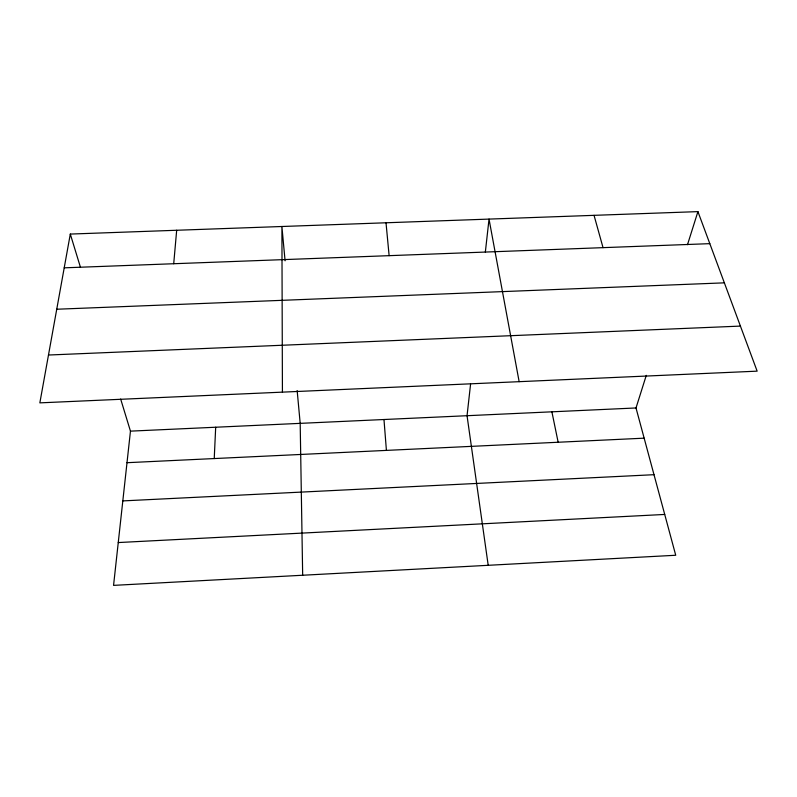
<?xml version="1.0" encoding="UTF-8"?>
<svg xmlns="http://www.w3.org/2000/svg" width="797" height="797" viewBox="0 0 797 797"><rect width="100%" height="100%" fill="white"/><g stroke="black" fill="none" stroke-linecap="round" stroke-linejoin="round"><path stroke-width="1.2" d="M214.234 458.564L215.688 427.232M173.716 263.727L176.675 230.263M120.666 399.048L130.459 431.137L113.563 585.377L675.726 555.26L636.006 407.964L646.287 375.357M470.579 384.114L467.042 415.705L488.202 565.302M485.343 252.091L489.029 219.095L519.146 381.673M70.305 234.069L39.85 402.864L757.15 371.153L697.923 211.623L70.305 234.069L80.477 267.374M687.502 244.669L697.923 211.623M118.255 542.558L664.718 514.444M122.818 500.905L653.998 474.693M127.002 462.698L644.155 438.171M130.459 431.137L636.006 407.964M48.478 355.024L740.423 326.093M56.746 309.236L724.363 282.845M64.218 267.832L709.808 243.653M594.044 215.339L603.04 247.648M551.893 411.82L558.149 442.245M386.017 222.781L389.125 255.668M285.087 260.808L281.899 226.497L282.427 392.144M297.151 390.56L300.19 423.356L302.671 575.245M383.975 419.511L386.415 450.395"/></g></svg>
